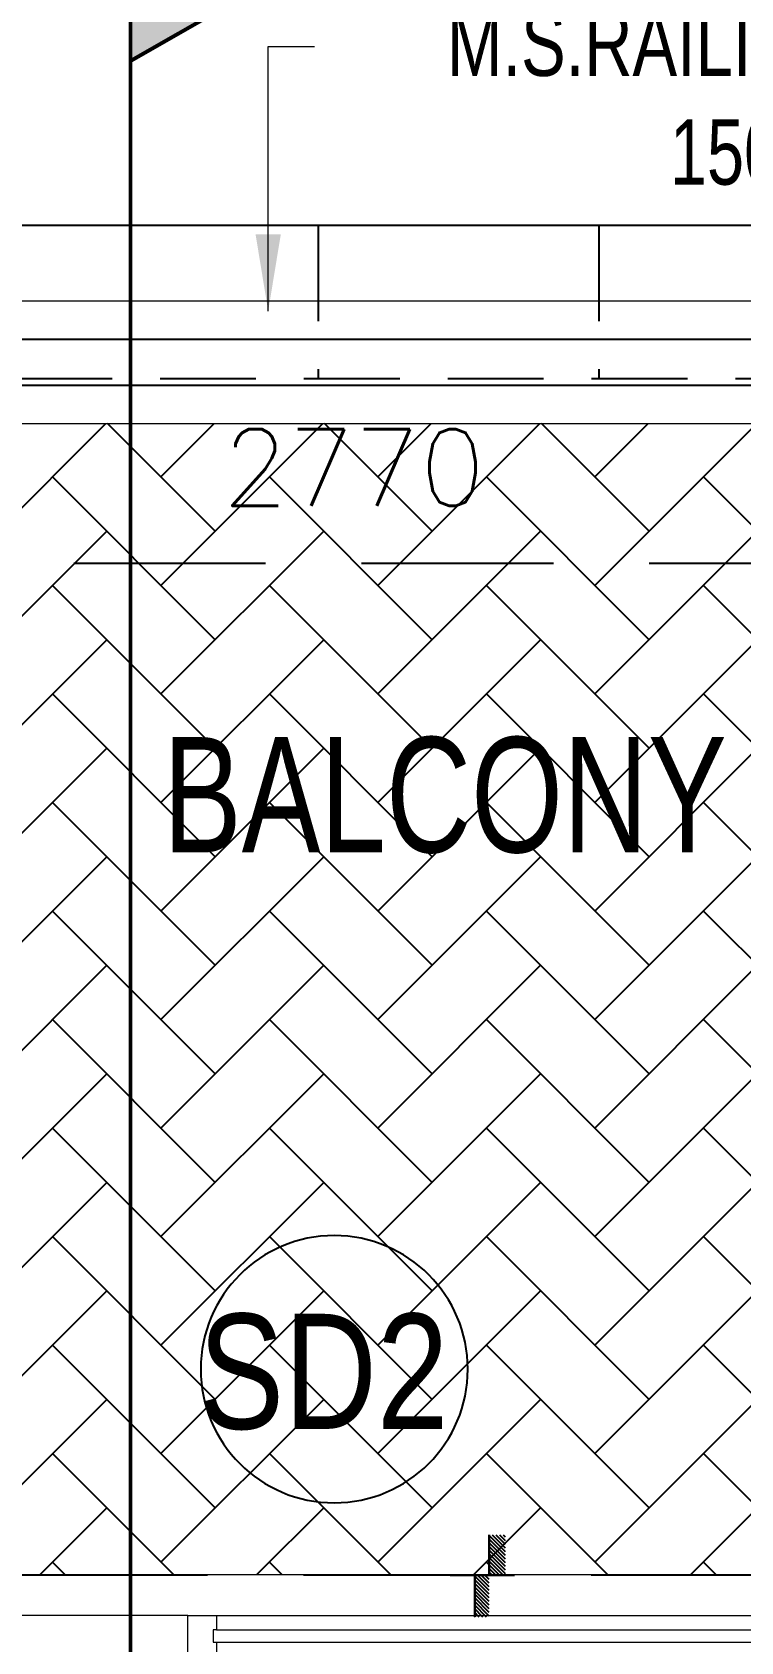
# Model space of a CAD drawing. Header units: millimetres. Extents: x 1167879 to 1231451, y -5731814 to -5645217.
# Drawn here: x 1207313 to 1208237, y -5702252 to -5700154 of the extents above; entities that cross this region are included whole.
import ezdxf
from ezdxf.enums import TextEntityAlignment as Align

# ---------------------------------------------------------------- set-up
doc = ezdxf.new("R2010")
doc.units = ezdxf.units.MM
doc.header["$LTSCALE"] = 1000
doc.header["$MEASUREMENT"] = 0
for name, pattern in [('$7$HIDDEN', [0.375, 0.25, -0.125]), ('AUDIT_D_120904163729-0', [0]), ('T8(T9 IS SIMILAR) - DIMENSION & TEXTING$0$HIDDEN', [0.375, 0.25, -0.125]), ('T8(T9 IS SIMILAR) - TYPICAL FLOOR ELEVATION$0$AUDIT_D_120904163729-0', [0]), ('T8(T9 IS SIMILAR)$0$$0$HIDDEN', [0.375, 0.25, -0.125]), ('T8_PROFILE SECTIONS$0$HIDDEN', [0.375, 0.25, -0.125]), ('T8_PROFILE SECTIONS$0$PHANTOM2', [1.25, 0.625, -0.125, 0.125, -0.125, 0.125, -0.125])]:
    doc.linetypes.add(name, pattern=pattern)
doc.layers.get('0').update_dxf_attribs({"linetype": 'AUDIT_D_120904163729-0'})
for name, color, linetype in [('2BHK-A - BACK$0$A-DECK SUNK 125', 8, 'Continuous'), ('2BHK-A - BACK$0$a-tile drop', 3, 'Continuous'), ('2BHK-A - BACK$0$APT PLANS-typ$0$TILEDROP', 3, 'Continuous'), ('2BHK-A - BACK$0$ELE 1', 1, 'Continuous'), ('T8(T9 IS SIMILAR) - DIMENSION & TEXTING$0$A-DIMENSIONS', 2, 'T8(T9 IS SIMILAR) - DIMENSION & TEXTING$0$HIDDEN'), ('T8(T9 IS SIMILAR) - DIMENSION & TEXTING$0$a-window-no', 125, 'Continuous'), ('T8(T9 IS SIMILAR) - TYPICAL FLOOR ELEVATION$0$A-WALL-FEATURES', 6, 'T8(T9 IS SIMILAR) - TYPICAL FLOOR ELEVATION$0$AUDIT_D_120904163729-0'), ('T8(T9 IS SIMILAR)$0$$6$a-beam 2', 50, 'Continuous'), ('T8(T9 IS SIMILAR)$0$S-BEAM', 20, 'T8(T9 IS SIMILAR)$0$$0$HIDDEN'), ('T8_PROFILE SECTIONS$0$A-PROFILE SECTIONS', 81, 'T8_PROFILE SECTIONS$0$PHANTOM2')]:
    doc.layers.add(name, color=color, linetype=linetype)
for name, color, linetype, lineweight in [('2BHK-A - BACK$0$A-WALL- 160', 6, 'Continuous', 30), ('2BHK-A - BACK$0$Ele', 8, 'Continuous', 15), ('2BHK-A - BACK$0$Window', 4, 'Continuous', 20), ('T8(T9 IS SIMILAR) - DIMENSION & TEXTING$0$a-Text', 4, 'Continuous', 0), ('T8(T9 IS SIMILAR) - DIMENSION & TEXTING$0$R0-18-10-2014-T1-1st Podium Floor Plan$0$Text', 2, 'Continuous', 0), ('T8(T9 IS SIMILAR)$0$D&W', 8, 'Continuous', 25)]:
    doc.layers.add(name, color=color, linetype=linetype, lineweight=lineweight)
doc.styles.add('T8(T9 IS SIMILAR) - DIMENSION & TEXTING$0$ARIAL ARROW', font='swisscl.ttf')
doc.styles.add('T8(T9 IS SIMILAR) - DIMENSION & TEXTING$0$LODHA STANDERD', font='sanss___.ttf')
doc.styles.add('T8(T9 IS SIMILAR) - DIMENSION & TEXTING$0$Romans 1', font='romans.shx', dxfattribs={"height": 100})
doc.styles.add('T8(T9 IS SIMILAR) - DIMENSION & TEXTING$0$Tahoma', font='tahoma.ttf')
doc.dimstyles.new('T8(T9 IS SIMILAR) - DIMENSION & TEXTING$0$ALPINE S', dxfattribs={"dimscale": 0, "dimtxt": 100, "dimasz": 75, "dimexe": 0, "dimexo": 0, "dimgap": 75, "dimtad": 1, "dimdec": 0, "dimzin": 0, "dimdsep": 46, "dimtxsty": 'T8(T9 IS SIMILAR) - DIMENSION & TEXTING$0$Romans 1', "dimblk": 'T8(T9 IS SIMILAR) - DIMENSION & TEXTING$0$_ArchTick', "dimcen": 0.09, "dimclrd": 256, "dimclre": 256, "dimclrt": 7, "dimadec": 0, "dimazin": 0, "dimtfac": 1, "dimtdec": 0, "dimtofl": 0, "dimtmove": 1, "dimatfit": 0, "dimldrblk": 'T8(T9 IS SIMILAR) - DIMENSION & TEXTING$0$_Open90', "dimfxl": 1, "dimtolj": 1, "dimtzin": 0, "dimarcsym": 0})
doc.dimstyles.new('T8(T9 IS SIMILAR) - DIMENSION & TEXTING$0$SAMATA STD', dxfattribs={"dimtxt": 100, "dimasz": 50, "dimexe": 50, "dimexo": 50, "dimgap": 10, "dimtad": 0, "dimdec": 0, "dimrnd": 5, "dimzin": 0, "dimdsep": 46, "dimtxsty": 'T8(T9 IS SIMILAR) - DIMENSION & TEXTING$0$Tahoma', "dimblk": 'T8(T9 IS SIMILAR) - DIMENSION & TEXTING$0$_Origin2', "dimcen": -50, "dimdle": 50, "dimclrd": 7, "dimclre": 7, "dimclrt": 7, "dimadec": 0, "dimazin": 0, "dimtfac": 1, "dimtdec": 0, "dimtmove": 1, "dimatfit": 3, "dimfxl": 150, "dimtfill": 1, "dimtolj": 1, "dimtzin": 0, "dimlwd": -1, "dimlwe": -1, "dimarcsym": 0})

# ---------------------------------------------------------------- blocks, each defined once
blk = doc.blocks.new('T8(T9 IS SIMILAR) - DIMENSION & TEXTING$0$WINDOW TAG')
at = {"layer": 'T8(T9 IS SIMILAR) - DIMENSION & TEXTING$0$a-window-no'}
blk.add_circle((0, 0), 174.1, dxfattribs=at)
at = {"layer": 'T8(T9 IS SIMILAR) - DIMENSION & TEXTING$0$a-window-no', "style": 'T8(T9 IS SIMILAR) - DIMENSION & TEXTING$0$LODHA STANDERD'}
blk.add_attdef('WINDOW', text='', height=150, dxfattribs=at).set_placement((11.3, 2.8), align=Align.MIDDLE_CENTER)
blk = doc.blocks.new('T8(T9 IS SIMILAR) - DIMENSION & TEXTING$0$_ArchTick')
at = {"color": 0, "linetype": 'ByBlock', "const_width": 0.15}
blk.add_lwpolyline([(-0.5, -0.5), (0.5, 0.5)], dxfattribs=at)
blk = doc.blocks.new('*D427')
at = {"layer": 'T8(T9 IS SIMILAR) - DIMENSION & TEXTING$0$A-DIMENSIONS', "linetype": 'T8(T9 IS SIMILAR) - DIMENSION & TEXTING$0$HIDDEN', "lineweight": -2, "transparency": 16777216}
for p, q in [((1206347.3, -5700900.8), (1206347.3, -5700846.5)), ((1209117.3, -5700900.8), (1209117.3, -5700846.5))]:
    blk.add_line(p, q, dxfattribs=at)
at = {"layer": 'T8(T9 IS SIMILAR) - DIMENSION & TEXTING$0$A-DIMENSIONS', "lineweight": -2, "transparency": 16777216}
blk.add_line((1209117.3, -5700846.5), (1206347.3, -5700846.5), dxfattribs=at)
at = {"layer": 'T8(T9 IS SIMILAR) - DIMENSION & TEXTING$0$A-DIMENSIONS', "linetype": 'ByBlock', "lineweight": -2, "transparency": 16777216, "xscale": 75, "yscale": 75, "zscale": 75, "rotation": 180}
blk.add_blockref('T8(T9 IS SIMILAR) - DIMENSION & TEXTING$0$_ArchTick', (1206347.3, -5700846.5), dxfattribs=at)
at = {"layer": 'T8(T9 IS SIMILAR) - DIMENSION & TEXTING$0$A-DIMENSIONS', "linetype": 'ByBlock', "lineweight": -2, "transparency": 16777216, "xscale": 75, "yscale": 75, "zscale": 75}
blk.add_blockref('T8(T9 IS SIMILAR) - DIMENSION & TEXTING$0$_ArchTick', (1209117.3, -5700846.5), dxfattribs=at)
at = {"layer": 'T8(T9 IS SIMILAR) - DIMENSION & TEXTING$0$A-DIMENSIONS', "color": 7, "linetype": 'ByBlock', "transparency": 16777216, "insert": (1207732.3, -5700721.5), "char_height": 100, "attachment_point": 5, "style": 'T8(T9 IS SIMILAR) - DIMENSION & TEXTING$0$Romans 1'}
blk.add_mtext('\\A1;2770', dxfattribs=at)
blk = doc.blocks.new('T8(T9 IS SIMILAR) - DIMENSION & TEXTING$0$_Open90')
at = {"color": 0, "linetype": 'ByBlock', "lineweight": -2}
for p, q in [((-0.5, 0.5), (0, 0)), ((0, 0), (-1, 0)), ((0, 0), (-0.5, -0.5))]:
    blk.add_line(p, q, dxfattribs=at)
blk = doc.blocks.new('T8(T9 IS SIMILAR) - DIMENSION & TEXTING$0$_Origin2')
at = {"color": 0, "linetype": 'ByBlock', "lineweight": -2}
blk.add_line((-0.5, 0), (-1, 0), dxfattribs=at)
for radius in [0.5, 0.25]:
    blk.add_circle((0, 0), radius, dxfattribs=at)
blk = doc.blocks.new('2BHK-A - BACK$0$2400')
at = {"layer": '2BHK-A - BACK$0$Window', "color": 1, "lineweight": 13}
for p, q in [((1151176.5, -5692111.9), (1148842.5, -5692111.9)), ((1149607.5, -5692111.9), (1148880, -5692111.9)), ((1149607.5, -5692165.3), (1148880, -5692165.3)), ((1150373.7, -5692165.3), (1149645, -5692165.3)), ((1150411.2, -5692165.3), (1151176.5, -5692165.3)), ((1149607.5, -5692218.6), (1148842.5, -5692218.6)), ((1150373.7, -5692218.6), (1149645, -5692218.6)), ((1151139, -5692218.6), (1150411.2, -5692218.6)), ((1150373.7, -5692271.9), (1148842.5, -5692271.9)), ((1151139, -5692271.9), (1150411.2, -5692271.9))]:
    blk.add_line(p, q, dxfattribs=at)
at = {"layer": '2BHK-A - BACK$0$Window', "color": 5, "lineweight": 13}
for p, q in [((1149607.5, -5692142.2), (1148880, -5692142.2)), ((1149607.5, -5692146.7), (1148880, -5692146.7)), ((1150373.7, -5692183.8), (1149645, -5692183.8)), ((1150373.7, -5692200), (1149645, -5692200)), ((1151139, -5692237.2), (1150411.2, -5692237.2)), ((1151139, -5692253.3), (1150411.2, -5692253.3))]:
    blk.add_line(p, q, dxfattribs=at)
at = {"layer": '2BHK-A - BACK$0$Window', "color": 4, "lineweight": 13}
for points in [[(1148842.5, -5692111.9), (1148809.5, -5692111.9), (1148809.5, -5692271.9), (1148842.5, -5692271.9)], [(1148880, -5692146.7), (1148880, -5692165.3), (1148842.5, -5692165.3), (1148842.5, -5692111.9), (1148880, -5692111.9), (1148880, -5692142.2), (1148875.5, -5692142.2), (1148875.5, -5692146.7)], [(1149607.5, -5692146.7), (1149607.5, -5692165.3), (1149645, -5692165.3), (1149645, -5692111.9), (1149607.5, -5692111.9), (1149607.5, -5692142.2), (1149612, -5692142.2), (1149612, -5692146.7)], [(1151209.5, -5692111.9), (1151176.5, -5692111.9), (1151176.5, -5692271.9), (1151209.5, -5692271.9)], [(1149645, -5692200), (1149645, -5692218.6), (1149607.5, -5692218.6), (1149607.5, -5692165.3), (1149645, -5692165.3), (1149645, -5692183.8), (1149640.5, -5692183.8), (1149640.5, -5692200)], [(1150373.7, -5692200), (1150373.7, -5692218.6), (1150411.2, -5692218.6), (1150411.2, -5692165.3), (1150373.7, -5692165.3), (1150373.7, -5692183.8), (1150378.2, -5692183.8), (1150378.2, -5692200)], [(1150411.2, -5692253.3), (1150411.2, -5692271.9), (1150373.7, -5692271.9), (1150373.7, -5692218.6), (1150411.2, -5692218.6), (1150411.2, -5692237.2), (1150406.7, -5692237.2), (1150406.7, -5692253.3)], [(1151139, -5692253.3), (1151139, -5692271.9), (1151176.5, -5692271.9), (1151176.5, -5692218.6), (1151139, -5692218.6), (1151139, -5692237.2), (1151143.5, -5692237.2), (1151143.5, -5692253.3)]]:
    blk.add_lwpolyline(points, close=True, dxfattribs=at)
blk = doc.blocks.new('2BHK-A - BACK$0$TILE DROP -x')
at = {"layer": '2BHK-A - BACK$0$APT PLANS-typ$0$TILEDROP'}
h = blk.add_hatch(dxfattribs=at)
h.set_pattern_fill('ACET-2D-ANSI31', color=8, scale=27, angle=90, style=0)
h.set_pattern_definition([(135, (583590.9237, -2384968.1492), (-2.3864853865, -2.3864853865), [])])
h.paths.add_polyline_path([(-58303, -19205.9), (-58303, -19151.2), (-58284.2, -19151.2), (-58284.2, -19205.9)])
edge = h.paths.add_edge_path()
edge.add_line((-58303, -19258.5), (-58323.9, -19258.5))
edge.add_line((-58303, -19205.9), (-58303, -19258.5))
edge.add_line((-58323.7, -19205.9), (-58303, -19205.9))
edge.add_line((-58323.7, -19258.5), (-58323.7, -19205.9))
at = {"layer": '2BHK-A - BACK$0$APT PLANS-typ$0$TILEDROP', "color": 1}
blk.add_line((-58252, -19205.9), (-58336, -19205.9), dxfattribs=at)
at = {"layer": '2BHK-A - BACK$0$APT PLANS-typ$0$TILEDROP', "color": 20, "const_width": 3}
for points in [[(-58284.2, -19205.9), (-58284.2, -19151.2)], [(-58303, -19258.5), (-58303, -19205.9)], [(-58303, -19205.9), (-58284.2, -19205.9)]]:
    blk.add_lwpolyline(points, dxfattribs=at)
blk = doc.blocks.new('2BHK-A - BACK')
at = {"layer": '2BHK-A - BACK$0$A-DECK SUNK 125'}
h = blk.add_hatch(dxfattribs=at)
h.set_pattern_fill('AR-HBONE', color=256, scale=25)
h.set_pattern_definition([(45, (54492.58, 14880.85), (1e-14, 141.4213562), [300, -100]), (135, (54563.29, 14951.56), (1e-14, 141.4213562), [300, -100])])
h.paths.add_polyline_path([(1206197.1, -5702164.3), (1206197.1, -5700664.3), (1203427.1, -5700664.3), (1203427.1, -5702164.3)])
at = {"layer": '2BHK-A - BACK$0$Ele'}
for p, q in [((1206197.1, -5700504.3), (1203267.1, -5700504.3)), ((1206192.1, -5700664.3), (1203427.1, -5700664.3))]:
    blk.add_line(p, q, dxfattribs=at)
at = {"layer": '2BHK-A - BACK$0$ELE 1'}
for p, q in [((1206192.1, -5700554.3), (1203317.1, -5700554.3)), ((1206192.1, -5700614.3), (1203377.1, -5700614.3))]:
    blk.add_line(p, q, dxfattribs=at)
at = {"layer": '2BHK-A - BACK$0$a-tile drop', "extrusion": (0, 0, -1), "zscale": -1, "rotation": 180}
blk.add_blockref('2BHK-A - BACK$0$TILE DROP -x', (-1262938.9, -5721370.8), dxfattribs=at)
at = {"layer": '2BHK-A - BACK$0$A-WALL- 160', "linetype": 'ByBlock'}
blk.add_blockref('2BHK-A - BACK$0$2400', (54617.6, -10052.4), dxfattribs=at)
blk = doc.blocks.new('T8(T9 IS SIMILAR) - TYPICAL FLOOR ELEVATION')
at = {"layer": 'T8(T9 IS SIMILAR) - TYPICAL FLOOR ELEVATION$0$A-WALL-FEATURES', "linetype": 'ByBlock'}
blk.add_lwpolyline([(1203167.3, -5701090.3), (1203167.3, -5700405.8), (1209377.3, -5700405.8), (1209377.3, -5701090.3)], dxfattribs=at)
blk = doc.blocks.new('T8_PROFILE SECTIONS$0$MH')
at = {"layer": 'T8_PROFILE SECTIONS$0$A-PROFILE SECTIONS', "linetype": 'T8_PROFILE SECTIONS$0$HIDDEN', "ltscale": 2}
h = blk.add_hatch(color=256, dxfattribs=at)
h.dxf.hatch_style = 1
h.paths.add_polyline_path([(1140339.1, -5697424.8), (1140519.9, -5697528.1), (1140339.1, -5697631.3)])
at = {"layer": 'T8_PROFILE SECTIONS$0$A-PROFILE SECTIONS', "linetype": 'T8_PROFILE SECTIONS$0$HIDDEN', "ltscale": 2, "const_width": 5}
blk.add_lwpolyline([(1140339.1, -5697424.8), (1140339.1, -5697424.8), (1140519.9, -5697528.1), (1140339.1, -5697631.3)], close=True, dxfattribs=at)
blk.add_lwpolyline([(1140339.1, -5697424.8), (1140339.1, -5700565.7)], dxfattribs=at)
blk = doc.blocks.new('PROFILE SECTION LINE T9')
at = {"layer": 'T8_PROFILE SECTIONS$0$A-PROFILE SECTIONS', "linetype": 'ByBlock'}
blk.add_blockref('T8_PROFILE SECTIONS$0$MH', (-1118616.1, 5709055.3, 0), dxfattribs=at)
blk = doc.blocks.new('T8(T9 IS SIMILAR) - DIMENSION & TEXTING')
at = {"layer": 'T8(T9 IS SIMILAR) - DIMENSION & TEXTING$0$a-window-no'}
ref = blk.add_blockref('T8(T9 IS SIMILAR) - DIMENSION & TEXTING$0$WINDOW TAG', (1207706.7, -5701896.6), dxfattribs=dict(at, xscale=-1, rotation=180))
ref.add_attrib('WINDOW', 'SD2', dxfattribs={"height": 150, "style": 'T8(T9 IS SIMILAR) - DIMENSION & TEXTING$0$LODHA STANDERD', "width": 0.8}).set_placement((1207692.6, -5701899.4), align=Align.MIDDLE_CENTER)
at = {"layer": 'T8(T9 IS SIMILAR) - DIMENSION & TEXTING$0$a-Text', "style": 'T8(T9 IS SIMILAR) - DIMENSION & TEXTING$0$ARIAL ARROW'}
blk.add_text('BALCONY', height=150, dxfattribs=at).set_placement((1207483.6, -5701223))
at = {"layer": 'T8(T9 IS SIMILAR) - DIMENSION & TEXTING$0$R0-18-10-2014-T1-1st Podium Floor Plan$0$Text', "linetype": 'ByBlock', "insert": (1208875, -5700126.3, 0.5), "char_height": 85, "width": 1176.168, "attachment_point": 3, "style": 'T8(T9 IS SIMILAR) - DIMENSION & TEXTING$0$ARIAL ARROW'}
blk.add_mtext('M.S.RAILINGAS/DET. ON 150MM UPSTAND', dxfattribs=at)
at = {"layer": 'T8(T9 IS SIMILAR) - DIMENSION & TEXTING$0$A-DIMENSIONS', "linetype": 'ByBlock'}
dim = blk.add_linear_dim(base=(1206347.3, -5700846.5), p1=(1209117.3, -5700900.8), p2=(1206347.3, -5700900.8), angle=180, dimstyle='T8(T9 IS SIMILAR) - DIMENSION & TEXTING$0$ALPINE S', override={"dimscale": 1, "dimfxl": 5, "dimarcsym": 1}, dxfattribs=at)
dim.commit()
dim.dimension.update_dxf_attribs({"geometry": '*D427', "text_midpoint": (1207732.3, -5700721.5)})
at = {"layer": 'T8(T9 IS SIMILAR) - DIMENSION & TEXTING$0$R0-18-10-2014-T1-1st Podium Floor Plan$0$Text'}
blk.add_leader([(1207620.6, -5700517.8), (1207620.6, -5700173), (1207681, -5700173)], dimstyle='T8(T9 IS SIMILAR) - DIMENSION & TEXTING$0$SAMATA STD', override={"dimscale": 1, "dimasz": 100, "dimclrd": 2, "dimfxlon": 1, "dimarcsym": 1}, dxfattribs=at)
blk = doc.blocks.new('T8(T9 IS SIMILAR)')
at = {"layer": 'T8(T9 IS SIMILAR)$0$D&W', "linetype": 'ByBlock', "xscale": -1}
blk.add_blockref('2BHK-A - BACK', (2412544.6, 0), dxfattribs=at)
at = {"layer": 'T8(T9 IS SIMILAR)$0$D&W', "linetype": 'ByBlock'}
blk.add_blockref('T8(T9 IS SIMILAR) - TYPICAL FLOOR ELEVATION', (0, 0), dxfattribs=at)
at = {"layer": 'T8(T9 IS SIMILAR)$0$$6$a-beam 2', "linetype": 'ByBlock'}
blk.add_blockref('T8(T9 IS SIMILAR) - DIMENSION & TEXTING', (0, 0), dxfattribs=at)
at = {"layer": 'T8(T9 IS SIMILAR)$0$S-BEAM'}
blk.add_line((1202791.6, -5702164.6), (1209751.7, -5702164.5), dxfattribs=at)

msp = doc.modelspace()

# ---------------------------------------------------------------- block references
at = {"linetype": 'ByBlock'}
msp.add_blockref('T8(T9 IS SIMILAR) - DIMENSION & TEXTING', (0, 0), dxfattribs=at)

# ---------------------------------------------------------------- next in the draw order: block references
msp.add_blockref('T8(T9 IS SIMILAR)', (0, 0), dxfattribs=at)

# ---------------------------------------------------------------- next in the draw order: linework, layer by layer
at = {"color": 3, "linetype": '$7$HIDDEN', "ltscale": 0.5}
for p, q in [((1202792.3, -5700405.8), (1209752.3, -5700405.8)), ((1207685.9, -5700405.8), (1207685.9, -5700605.8)), ((1208051.4, -5700405.8), (1208051.4, -5700605.8)), ((1202792.1, -5700605.8), (1209752.5, -5700605.8))]:
    msp.add_line(p, q, dxfattribs=at)

# ---------------------------------------------------------------- next in the draw order: block references
at = {"layer": 'T8_PROFILE SECTIONS$0$A-PROFILE SECTIONS', "linetype": 'ByBlock'}
msp.add_blockref('PROFILE SECTION LINE T9', (1185718.2, -5711615.8, 0), dxfattribs=at)

doc.saveas('drawing.dxf')
